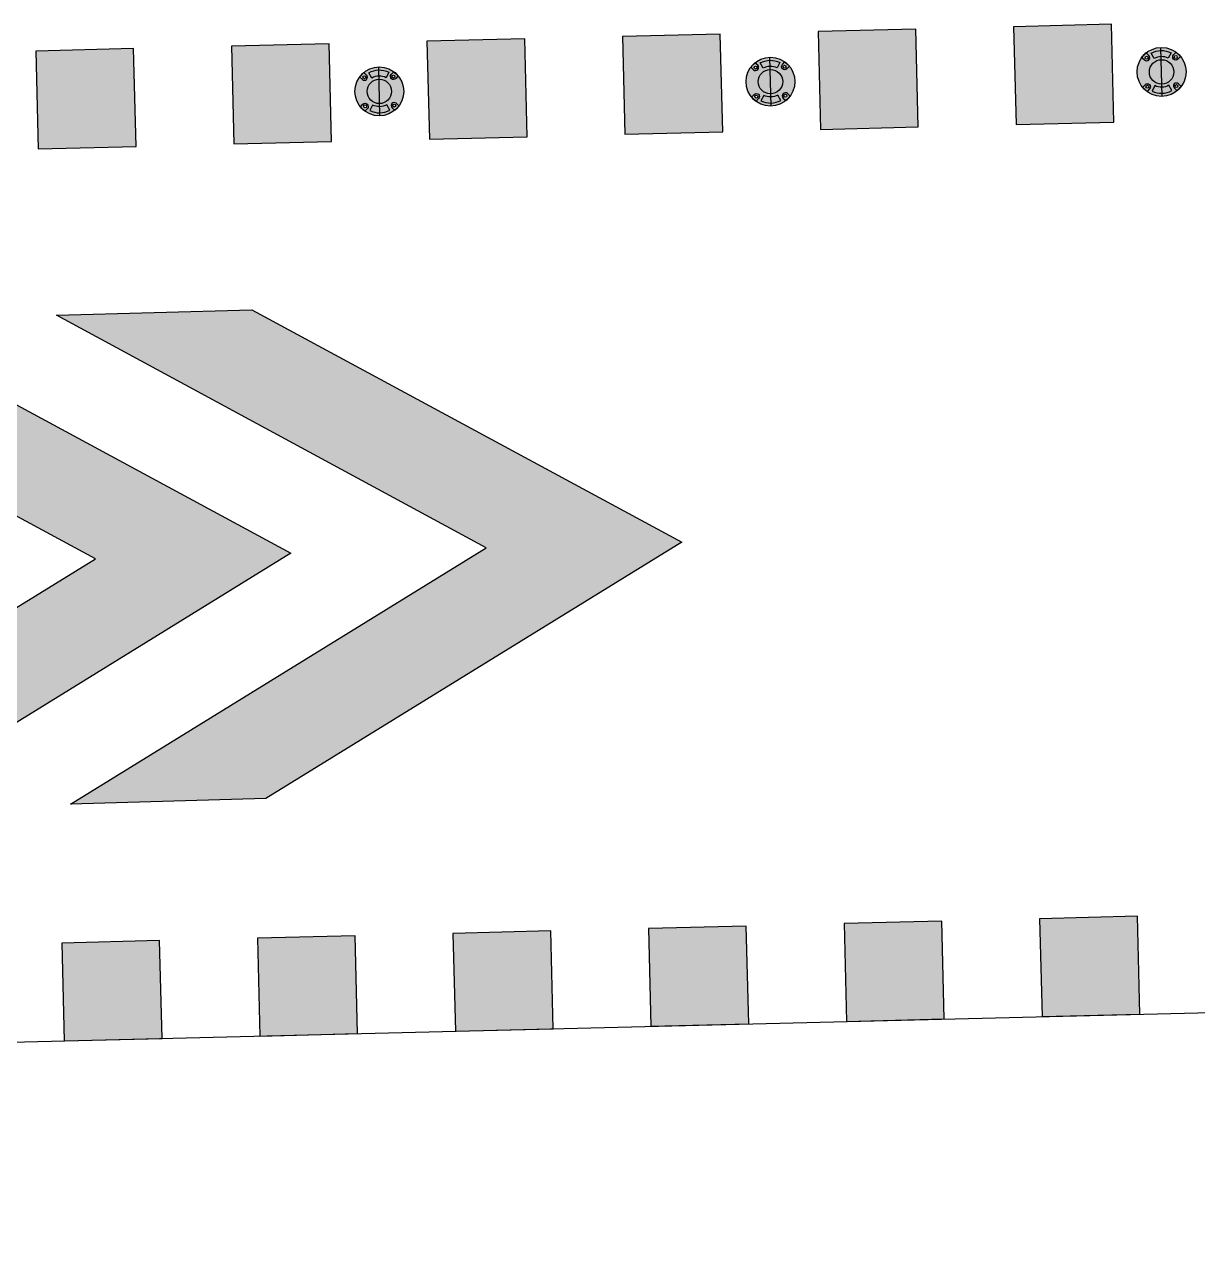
# Model space of a CAD drawing. Header units: metres. Extents: x 668617 to 675126, y 2286318 to 2293677.
# Drawn here: x 669529.213 to 669534.011, y 2287211.235 to 2287216.205 of the extents above; entities that cross this region are included whole.
import ezdxf

# ---------------------------------------------------------------- set-up
doc = ezdxf.new("R2010")
doc.units = ezdxf.units.M
doc.header["$MEASUREMENT"] = 0
for name, color, linetype in [('DMTG-B-CuadrosVerdes', 94, 'Continuous'), ('DMTG-M-VIALETON', 92, 'Continuous'), ('DMTG-PB-BANQUETAS', 251, 'Continuous'), ('DMTG-SH-SOLO BUS BICI', 252, 'Continuous')]:
    doc.layers.add(name, color=color, linetype=linetype)

# ---------------------------------------------------------------- blocks, each defined once
blk = doc.blocks.new('*U210')
h = blk.add_hatch(color=256)
h.dxf.hatch_style = 1
h.paths.add_polyline_path([(11.1876, 3.6402), (11.5876, 3.6398), (11.5879, 4.0398), (11.1879, 4.0402)])
h = blk.add_hatch(color=256)
h.dxf.hatch_style = 1
h.paths.add_polyline_path([(11.1876, 3.6402), (11.5876, 3.6398), (11.5879, 4.0398), (11.1879, 4.0402)])
h = blk.add_hatch(color=256)
h.dxf.hatch_style = 1
h.paths.add_polyline_path([(11.9876, 3.6395), (12.3876, 3.6392), (12.3879, 4.0392), (11.9879, 4.0395)])
h = blk.add_hatch(color=256)
h.dxf.hatch_style = 1
h.paths.add_polyline_path([(11.9876, 3.6395), (12.3876, 3.6392), (12.3879, 4.0392), (11.9879, 4.0395)])
h = blk.add_hatch(color=256)
h.dxf.hatch_style = 1
h.paths.add_polyline_path([(12.7876, 3.6389), (13.1876, 3.6385), (13.1879, 4.0385), (12.7879, 4.0389)])
h = blk.add_hatch(color=256)
h.dxf.hatch_style = 1
h.paths.add_polyline_path([(12.7876, 3.6389), (13.1876, 3.6385), (13.1879, 4.0385), (12.7879, 4.0389)])
h = blk.add_hatch(color=256)
h.dxf.hatch_style = 1
h.paths.add_polyline_path([(13.5876, 3.6382), (13.9876, 3.6379), (13.9879, 4.0379), (13.5879, 4.0382)])
h = blk.add_hatch(color=256)
h.dxf.hatch_style = 1
h.paths.add_polyline_path([(13.5876, 3.6382), (13.9876, 3.6379), (13.9879, 4.0379), (13.5879, 4.0382)])
h = blk.add_hatch(color=256)
h.dxf.hatch_style = 1
h.paths.add_polyline_path([(14.3876, 3.6376), (14.7876, 3.6372), (14.7879, 4.0372), (14.3879, 4.0376)])
h = blk.add_hatch(color=256)
h.dxf.hatch_style = 1
h.paths.add_polyline_path([(14.3876, 3.6376), (14.7876, 3.6372), (14.7879, 4.0372), (14.3879, 4.0376)])
h = blk.add_hatch(color=256)
h.dxf.hatch_style = 1
h.paths.add_polyline_path([(15.1876, 3.6369), (15.5876, 3.6366), (15.5879, 4.0366), (15.1879, 4.0369)])
h = blk.add_hatch(color=256)
h.dxf.hatch_style = 1
h.paths.add_polyline_path([(15.1876, 3.6369), (15.5876, 3.6366), (15.5879, 4.0366), (15.1879, 4.0369)])
h = blk.add_hatch(color=256)
h.dxf.hatch_style = 1
h.paths.add_polyline_path([(11.2, -0.0091), (11.6, -0.0095), (11.6003, 0.3905), (11.2003, 0.3909)])
h = blk.add_hatch(color=256)
h.dxf.hatch_style = 1
h.paths.add_polyline_path([(11.2, -0.0091), (11.6, -0.0095), (11.6003, 0.3905), (11.2003, 0.3909)])
h = blk.add_hatch(color=256)
h.dxf.hatch_style = 1
h.paths.add_polyline_path([(12, -0.0098), (12.4, -0.0101), (12.4003, 0.3899), (12.0003, 0.3902)])
h = blk.add_hatch(color=256)
h.dxf.hatch_style = 1
h.paths.add_polyline_path([(12, -0.0098), (12.4, -0.0101), (12.4003, 0.3899), (12.0003, 0.3902)])
h = blk.add_hatch(color=256)
h.dxf.hatch_style = 1
h.paths.add_polyline_path([(12.8, -0.0104), (13.2, -0.0108), (13.2003, 0.3892), (12.8003, 0.3896)])
h = blk.add_hatch(color=256)
h.dxf.hatch_style = 1
h.paths.add_polyline_path([(12.8, -0.0104), (13.2, -0.0108), (13.2003, 0.3892), (12.8003, 0.3896)])
h = blk.add_hatch(color=256)
h.dxf.hatch_style = 1
h.paths.add_polyline_path([(13.6, -0.0111), (14, -0.0114), (14.0003, 0.3886), (13.6003, 0.3889)])
h = blk.add_hatch(color=256)
h.dxf.hatch_style = 1
h.paths.add_polyline_path([(13.6, -0.0111), (14, -0.0114), (14.0003, 0.3886), (13.6003, 0.3889)])
h = blk.add_hatch(color=256)
h.dxf.hatch_style = 1
h.paths.add_polyline_path([(14.4, -0.0117), (14.8, -0.0121), (14.8003, 0.3879), (14.4003, 0.3883)])
h = blk.add_hatch(color=256)
h.dxf.hatch_style = 1
h.paths.add_polyline_path([(14.4, -0.0117), (14.8, -0.0121), (14.8003, 0.3879), (14.4003, 0.3883)])
h = blk.add_hatch(color=256)
h.dxf.hatch_style = 1
h.paths.add_polyline_path([(15.2, -0.0124), (15.6, -0.0127), (15.6003, 0.3873), (15.2003, 0.3876)])
h = blk.add_hatch(color=256)
h.dxf.hatch_style = 1
h.paths.add_polyline_path([(15.2, -0.0124), (15.6, -0.0127), (15.6003, 0.3873), (15.2003, 0.3876)])
for points in [[(11.1876, 3.6402), (11.5876, 3.6398), (11.5879, 4.0398), (11.1879, 4.0402)], [(11.1876, 3.6402), (11.5876, 3.6398), (11.5879, 4.0398), (11.1879, 4.0402)], [(11.9876, 3.6395), (12.3876, 3.6392), (12.3879, 4.0392), (11.9879, 4.0395)], [(11.9876, 3.6395), (12.3876, 3.6392), (12.3879, 4.0392), (11.9879, 4.0395)], [(12.7876, 3.6389), (13.1876, 3.6385), (13.1879, 4.0385), (12.7879, 4.0389)], [(12.7876, 3.6389), (13.1876, 3.6385), (13.1879, 4.0385), (12.7879, 4.0389)], [(13.5876, 3.6382), (13.9876, 3.6379), (13.9879, 4.0379), (13.5879, 4.0382)], [(13.5876, 3.6382), (13.9876, 3.6379), (13.9879, 4.0379), (13.5879, 4.0382)], [(14.3876, 3.6376), (14.7876, 3.6372), (14.7879, 4.0372), (14.3879, 4.0376)], [(14.3876, 3.6376), (14.7876, 3.6372), (14.7879, 4.0372), (14.3879, 4.0376)], [(15.1876, 3.6369), (15.5876, 3.6366), (15.5879, 4.0366), (15.1879, 4.0369)], [(15.1876, 3.6369), (15.5876, 3.6366), (15.5879, 4.0366), (15.1879, 4.0369)], [(11.2, -0.0091), (11.6, -0.0095), (11.6003, 0.3905), (11.2003, 0.3909)], [(11.2, -0.0091), (11.6, -0.0095), (11.6003, 0.3905), (11.2003, 0.3909)], [(12, -0.0098), (12.4, -0.0101), (12.4003, 0.3899), (12.0003, 0.3902)], [(12, -0.0098), (12.4, -0.0101), (12.4003, 0.3899), (12.0003, 0.3902)], [(12.8, -0.0104), (13.2, -0.0108), (13.2003, 0.3892), (12.8003, 0.3896)], [(12.8, -0.0104), (13.2, -0.0108), (13.2003, 0.3892), (12.8003, 0.3896)], [(13.6, -0.0111), (14, -0.0114), (14.0003, 0.3886), (13.6003, 0.3889)], [(13.6, -0.0111), (14, -0.0114), (14.0003, 0.3886), (13.6003, 0.3889)], [(14.4, -0.0117), (14.8, -0.0121), (14.8003, 0.3879), (14.4003, 0.3883)], [(14.4, -0.0117), (14.8, -0.0121), (14.8003, 0.3879), (14.4003, 0.3883)], [(15.2, -0.0124), (15.6, -0.0127), (15.6003, 0.3873), (15.2003, 0.3876)], [(15.2, -0.0124), (15.6, -0.0127), (15.6003, 0.3873), (15.2003, 0.3876)]]:
    blk.add_lwpolyline(points, close=True)
blk = doc.blocks.new('*U227')
at = {"ltscale": 50}
h = blk.add_hatch(color=252, dxfattribs=at)
h.dxf.hatch_style = 1
h.paths.add_polyline_path([(-0.9999, 10.3991), (0.0001, 12.1293), (1.0001, 10.3991), (1.0001, 11.1986), (0.0001, 12.9293), (-0.9999, 11.1986)])
h = blk.add_hatch(color=252, dxfattribs=at)
h.dxf.hatch_style = 1
h.paths.add_polyline_path([(-0.9999, 8.8), (0.0001, 10.5303), (1.0001, 8.8), (1.0001, 9.5995), (0.0001, 11.3302), (-0.9999, 9.5995)])
for points in [[(-0.9999, 10.3991), (-0.9999, 11.1986), (0.0001, 12.9293), (1.0001, 11.1986), (1.0001, 10.3991), (0.0001, 12.1293), (-0.9999, 10.3991)], [(-0.9999, 8.8), (-0.9999, 9.5995), (0.0001, 11.3302), (1.0001, 9.5995), (1.0001, 8.8), (0.0001, 10.5303), (-0.9999, 8.8)]]:
    blk.add_lwpolyline(points)
blk = doc.blocks.new('*U94')
at = {"true_color": 0x58ba48}
h = blk.add_hatch(color=85, dxfattribs=at)
h.dxf.hatch_style = 1
h.paths.add_polyline_path([(25.3949, 10.9912, 1), (25.4949, 10.9911, 1)], flags=0)
h.paths.add_polyline_path([(25.3944, 11.0595), (25.3836, 11.0702, 0.062746), (25.3659, 11.0525), (25.3767, 11.0418, 0.413879), (25.3943, 11.0418, 0.414549)], flags=17)
h.paths.add_polyline_path([(25.3916, 11.0506, -1), (25.3794, 11.0506, -1)], flags=16)
h.paths.add_polyline_path([(25.3949, 10.9912, 1), (25.4949, 10.9911, 1)], flags=16)
h.paths.add_polyline_path([(25.5062, 11.0701), (25.4955, 11.0594, 0.413879), (25.4955, 11.0417, 0.414549), (25.5132, 11.0417), (25.5239, 11.0524, 0.062746)], flags=17)
h.paths.add_polyline_path([(25.5104, 11.0505, -1), (25.4982, 11.0505, -1)], flags=16)
h.paths.add_polyline_path([(25.5238, 10.9298), (25.513, 10.9406, 0.413879), (25.4954, 10.9406, 0.414549), (25.4954, 10.9229), (25.5061, 10.9121, 0.062746)], flags=17)
h.paths.add_polyline_path([(25.4981, 10.9317, -1), (25.5103, 10.9317, -1)], flags=16)
h.paths.add_polyline_path([(25.3943, 10.9406, 0.414549), (25.3766, 10.9407), (25.3658, 10.9299, 0.062746), (25.3835, 10.9122), (25.3943, 10.923, 0.413879)], flags=17)
h.paths.add_polyline_path([(25.3793, 10.9318, -1), (25.3915, 10.9318, -1)], flags=16)
h.paths.add_polyline_path([(25.5239, 11.0524), (25.5132, 11.0417, -0.414549), (25.4955, 11.0417, -0.413879), (25.4955, 11.0594), (25.5062, 11.0701, 0.342564), (25.3836, 11.0702), (25.3944, 11.0595, -0.414549), (25.3943, 11.0418, -0.413879), (25.3767, 11.0418), (25.3659, 11.0525, 0.166532), (25.3449, 10.9912, 0.166532), (25.3658, 10.9299), (25.3766, 10.9407, -0.414549), (25.3943, 10.9406, -0.413879), (25.3943, 10.923), (25.3835, 10.9122, 0.342564), (25.5061, 10.9121), (25.4954, 10.9229, -0.414549), (25.4954, 10.9406, -0.413879), (25.513, 10.9406), (25.5238, 10.9298, 0.166532), (25.5449, 10.9911, 0.166532)])
h.paths.add_polyline_path([(25.4949, 10.9911, -1), (25.3949, 10.9912, -1)], flags=0)
h.paths.add_polyline_path([(25.4739, 11.0465, 0.245947), (25.4159, 11.0466), (25.4043, 11.0687, -0.245947), (25.4855, 11.0687)], flags=16)
h.paths.add_polyline_path([(25.4738, 10.9358), (25.4854, 10.9136, -0.245947), (25.4042, 10.9137), (25.4158, 10.9358, 0.245947)], flags=16)
h = blk.add_hatch(color=85, dxfattribs=at)
h.dxf.hatch_style = 1
h.paths.add_polyline_path([(26.9949, 10.9899, 1), (27.0949, 10.9898, 1)], flags=0)
h.paths.add_polyline_path([(26.9944, 11.0582), (26.9836, 11.0689, 0.062746), (26.9659, 11.0513), (26.9767, 11.0405, 0.413879), (26.9943, 11.0405, 0.414549)], flags=17)
h.paths.add_polyline_path([(26.9916, 11.0493, -1), (26.9794, 11.0493, -1)], flags=16)
h.paths.add_polyline_path([(26.9949, 10.9899, 1), (27.0949, 10.9898, 1)], flags=16)
h.paths.add_polyline_path([(27.1062, 11.0688), (27.0955, 11.0581, 0.413879), (27.0955, 11.0404, 0.414549), (27.1132, 11.0404), (27.1239, 11.0511, 0.062746)], flags=17)
h.paths.add_polyline_path([(27.1104, 11.0492, -1), (27.0982, 11.0492, -1)], flags=16)
h.paths.add_polyline_path([(27.1238, 10.9285), (27.113, 10.9393, 0.413879), (27.0954, 10.9393, 0.414549), (27.0954, 10.9216), (27.1061, 10.9108, 0.062746)], flags=17)
h.paths.add_polyline_path([(27.0981, 10.9304, -1), (27.1103, 10.9304, -1)], flags=16)
h.paths.add_polyline_path([(26.9943, 10.9394, 0.414549), (26.9766, 10.9394), (26.9658, 10.9286, 0.062746), (26.9835, 10.9109), (26.9943, 10.9217, 0.413879)], flags=17)
h.paths.add_polyline_path([(26.9793, 10.9305, -1), (26.9915, 10.9305, -1)], flags=16)
h.paths.add_polyline_path([(27.1239, 11.0511), (27.1132, 11.0404, -0.414549), (27.0955, 11.0404, -0.413879), (27.0955, 11.0581), (27.1062, 11.0688, 0.342564), (26.9836, 11.0689), (26.9944, 11.0582, -0.414549), (26.9943, 11.0405, -0.413879), (26.9767, 11.0405), (26.9659, 11.0513, 0.166532), (26.9449, 10.99, 0.166532), (26.9658, 10.9286), (26.9766, 10.9394, -0.414549), (26.9943, 10.9394, -0.413879), (26.9943, 10.9217), (26.9835, 10.9109, 0.342564), (27.1061, 10.9108), (27.0954, 10.9216, -0.414549), (27.0954, 10.9393, -0.413879), (27.113, 10.9393), (27.1238, 10.9285, 0.166532), (27.1449, 10.9898, 0.166532)])
h.paths.add_polyline_path([(27.0949, 10.9898, -1), (26.9949, 10.9899, -1)], flags=0)
h.paths.add_polyline_path([(27.0739, 11.0452, 0.245947), (27.0159, 11.0453), (27.0043, 11.0674, -0.245947), (27.0855, 11.0674)], flags=16)
h.paths.add_polyline_path([(27.0738, 10.9345), (27.0854, 10.9123, -0.245947), (27.0042, 10.9124), (27.0158, 10.9345, 0.245947)], flags=16)
h = blk.add_hatch(color=85, dxfattribs=at)
h.dxf.hatch_style = 1
h.paths.add_polyline_path([(28.5949, 10.9886, 1), (28.6949, 10.9886, 1)], flags=0)
h.paths.add_polyline_path([(28.5943, 11.0569), (28.5836, 11.0676, 0.062746), (28.5659, 11.05), (28.5767, 11.0392, 0.413879), (28.5943, 11.0392, 0.414549)], flags=17)
h.paths.add_polyline_path([(28.5916, 11.048, -1), (28.5794, 11.048, -1)], flags=16)
h.paths.add_polyline_path([(28.5949, 10.9886, 1), (28.6949, 10.9886, 1)], flags=16)
h.paths.add_polyline_path([(28.7062, 11.0675), (28.6955, 11.0568, 0.413879), (28.6955, 11.0391, 0.414549), (28.7131, 11.0391), (28.7239, 11.0499, 0.062746)], flags=17)
h.paths.add_polyline_path([(28.7104, 11.0479, -1), (28.6982, 11.048, -1)], flags=16)
h.paths.add_polyline_path([(28.7238, 10.9272), (28.713, 10.938, 0.413879), (28.6954, 10.938, 0.414549), (28.6954, 10.9203), (28.7061, 10.9096, 0.062746)], flags=17)
h.paths.add_polyline_path([(28.6981, 10.9292, -1), (28.7103, 10.9291, -1)], flags=16)
h.paths.add_polyline_path([(28.5943, 10.9381, 0.414549), (28.5766, 10.9381), (28.5658, 10.9273, 0.062746), (28.5835, 10.9097), (28.5943, 10.9204, 0.413879)], flags=17)
h.paths.add_polyline_path([(28.5793, 10.9293, -1), (28.5915, 10.9292, -1)], flags=16)
h.paths.add_polyline_path([(28.7239, 11.0499), (28.7131, 11.0391, -0.414549), (28.6955, 11.0391, -0.413879), (28.6955, 11.0568), (28.7062, 11.0675, 0.342564), (28.5836, 11.0676), (28.5943, 11.0569, -0.414549), (28.5943, 11.0392, -0.413879), (28.5767, 11.0392), (28.5659, 11.05, 0.166532), (28.5449, 10.9887, 0.166532), (28.5658, 10.9273), (28.5766, 10.9381, -0.414549), (28.5943, 10.9381, -0.413879), (28.5943, 10.9204), (28.5835, 10.9097, 0.342564), (28.7061, 10.9096), (28.6954, 10.9203, -0.414549), (28.6954, 10.938, -0.413879), (28.713, 10.938), (28.7238, 10.9272, 0.166532), (28.7449, 10.9885, 0.166532)])
h.paths.add_polyline_path([(28.6949, 10.9886, -1), (28.5949, 10.9886, -1)], flags=0)
h.paths.add_polyline_path([(28.6739, 11.0439, 0.245947), (28.6159, 11.044), (28.6043, 11.0661, -0.245947), (28.6855, 11.0661)], flags=16)
h.paths.add_polyline_path([(28.6738, 10.9332), (28.6854, 10.911, -0.245947), (28.6042, 10.9111), (28.6158, 10.9333, 0.245947)], flags=16)
h = blk.add_hatch(color=85, dxfattribs=at)
h.dxf.hatch_style = 1
h.paths.add_polyline_path([(25.3949, 10.9912, 1), (25.4949, 10.9911, 1)])
at = {"true_color": 0xc7c8ca}
h = blk.add_hatch(color=9, dxfattribs=at)
h.dxf.hatch_style = 1
h.paths.add_polyline_path([(25.4855, 11.0687, 0.245947), (25.4043, 11.0687), (25.4159, 11.0466, -0.245947), (25.4739, 11.0465)])
h.paths.add_polyline_path([(25.4854, 10.9136), (25.4738, 10.9358, -0.245947), (25.4158, 10.9358), (25.4042, 10.9137, 0.245947)])
at = {"true_color": 0x58ba48}
h = blk.add_hatch(color=85, dxfattribs=at)
h.dxf.hatch_style = 1
h.paths.add_polyline_path([(26.9949, 10.9899, 1), (27.0949, 10.9898, 1)])
at = {"true_color": 0xc7c8ca}
h = blk.add_hatch(color=9, dxfattribs=at)
h.dxf.hatch_style = 1
h.paths.add_polyline_path([(27.0855, 11.0674, 0.245947), (27.0043, 11.0674), (27.0159, 11.0453, -0.245947), (27.0739, 11.0452)])
h.paths.add_polyline_path([(27.0854, 10.9123), (27.0738, 10.9345, -0.245947), (27.0158, 10.9345), (27.0042, 10.9124, 0.245947)])
at = {"true_color": 0x58ba48}
h = blk.add_hatch(color=85, dxfattribs=at)
h.dxf.hatch_style = 1
h.paths.add_polyline_path([(28.5949, 10.9886, 1), (28.6949, 10.9886, 1)])
at = {"true_color": 0xc7c8ca}
h = blk.add_hatch(color=9, dxfattribs=at)
h.dxf.hatch_style = 1
h.paths.add_polyline_path([(28.6855, 11.0661, 0.245947), (28.6043, 11.0661), (28.6159, 11.044, -0.245947), (28.6739, 11.0439)])
h.paths.add_polyline_path([(28.6854, 10.911), (28.6738, 10.9332, -0.245947), (28.6158, 10.9333), (28.6042, 10.9111, 0.245947)])
for points in [[(25.4448, 10.8912), (25.4449, 11.0912)], [(27.0448, 10.8899), (27.0449, 11.0899)], [(28.6448, 10.8886), (28.6449, 11.0886)]]:
    blk.add_lwpolyline(points)
at = {"color": 18, "true_color": 0x000000}
for points in [[(25.3944, 11.0595), (25.3836, 11.0702, 0.062746), (25.3659, 11.0525), (25.3767, 11.0418, 0.413879), (25.3943, 11.0418, 0.414549)], [(25.4855, 11.0687), (25.4739, 11.0465, 0.245947), (25.4159, 11.0466), (25.4043, 11.0687, -0.245947)], [(25.4955, 11.0594), (25.5062, 11.0701, -0.062746), (25.5239, 11.0524), (25.5131, 11.0417, -0.413879), (25.4955, 11.0417, -0.414549)], [(26.9944, 11.0582), (26.9836, 11.0689, 0.062746), (26.9659, 11.0513), (26.9767, 11.0405, 0.413879), (26.9943, 11.0405, 0.414549)], [(27.0855, 11.0674), (27.0739, 11.0452, 0.245947), (27.0159, 11.0453), (27.0043, 11.0674, -0.245947)], [(27.0955, 11.0581), (27.1062, 11.0688, -0.062746), (27.1239, 11.0511), (27.1131, 11.0404, -0.413879), (27.0955, 11.0404, -0.414549)], [(28.5943, 11.0569), (28.5836, 11.0676, 0.062746), (28.5659, 11.05), (28.5767, 11.0392, 0.413879), (28.5943, 11.0392, 0.414549)], [(28.6855, 11.0661), (28.6739, 11.0439, 0.245947), (28.6159, 11.044), (28.6043, 11.0661, -0.245947)], [(28.6955, 11.0568), (28.7062, 11.0675, -0.062746), (28.7239, 11.0499), (28.7131, 11.0391, -0.413879), (28.6955, 11.0391, -0.414549)], [(25.3942, 10.923), (25.3835, 10.9122, -0.062746), (25.3658, 10.9299), (25.3766, 10.9407, -0.413879), (25.3943, 10.9406, -0.414549)], [(25.4854, 10.9136), (25.4738, 10.9358, -0.245947), (25.4158, 10.9358), (25.4042, 10.9137, 0.245947)], [(25.4954, 10.9229), (25.5061, 10.9121, 0.062746), (25.5238, 10.9298), (25.513, 10.9406, 0.413879), (25.4954, 10.9406, 0.414549)], [(26.9942, 10.9217), (26.9835, 10.9109, -0.062746), (26.9658, 10.9286), (26.9766, 10.9394, -0.413879), (26.9943, 10.9394, -0.414549)], [(27.0854, 10.9123), (27.0738, 10.9345, -0.245947), (27.0158, 10.9345), (27.0042, 10.9124, 0.245947)], [(27.0954, 10.9216), (27.1061, 10.9108, 0.062746), (27.1238, 10.9285), (27.113, 10.9393, 0.413879), (27.0954, 10.9393, 0.414549)], [(28.5942, 10.9204), (28.5835, 10.9097, -0.062746), (28.5658, 10.9273), (28.5766, 10.9381, -0.413879), (28.5943, 10.9381, -0.414549)], [(28.6954, 10.9203), (28.7061, 10.9096, 0.062746), (28.7238, 10.9272), (28.713, 10.938, 0.413879), (28.6954, 10.938, 0.414549)], [(28.6854, 10.911), (28.6738, 10.9332, -0.245947), (28.6158, 10.9333), (28.6042, 10.9111, 0.245947)]]:
    blk.add_lwpolyline(points, format="xyb", close=True, dxfattribs=at)
for centre, radius in [((25.4449, 10.9912), 0.1), ((27.0449, 10.9899), 0.1), ((28.6449, 10.9886), 0.1), ((25.3855, 11.0506), 0.00613), ((25.4449, 10.9912), 0.05), ((25.5043, 11.0505), 0.00613), ((26.9855, 11.0493), 0.00613), ((27.0449, 10.9899), 0.05), ((27.1043, 11.0492), 0.00613), ((28.5855, 11.048), 0.00613), ((28.6449, 10.9886), 0.05), ((28.7043, 11.0479), 0.00613), ((25.3854, 10.9318), 0.00613), ((25.5042, 10.9317), 0.00613), ((26.9854, 10.9305), 0.00613), ((27.1042, 10.9304), 0.00613), ((28.5854, 10.9292), 0.00613), ((28.7042, 10.9292), 0.00613)]:
    blk.add_circle(centre, radius, dxfattribs=at)

msp = doc.modelspace()

# ---------------------------------------------------------------- linework, layer by layer
at = {"layer": 'DMTG-PB-BANQUETAS'}
msp.add_lwpolyline([(669605.03273, 2287210.00702), (669606.81687, 2287125.8234), (669603.92403, 2287122.60467), (669517.06457, 2287119.15572, -0.4289189), (669512.90608, 2287123.1936), (669512.90313, 2287122.90646), (669512.90838, 2287123.41757), (669513.77403, 2287207.79814, -0.4039554), (669517.67427, 2287211.75587), (669559.29839, 2287212.79216), (669600.92522, 2287213.92079, -0.4159474)], format="xyb", close=True, dxfattribs=at)

# ---------------------------------------------------------------- block references
at = {"layer": 'DMTG-B-CuadrosVerdes', "rotation": 1.471879591239895}
msp.add_blockref('*U210', (669518.17937, 2287211.76917), dxfattribs=at)
at = {"layer": 'DMTG-M-VIALETON', "extrusion": (-5.54511e-10, 2.15765e-08, 1), "rotation": 1.472165149621884}
msp.add_blockref('*U94', (669505.51034, 2287204.28922, 0.04898), dxfattribs=at)
at = {"layer": 'DMTG-SH-SOLO BUS BICI', "rotation": 271.6324873552385}
msp.add_blockref('*U227', (669518.9776, 2287213.71908), dxfattribs=at)

doc.saveas('drawing.dxf')
